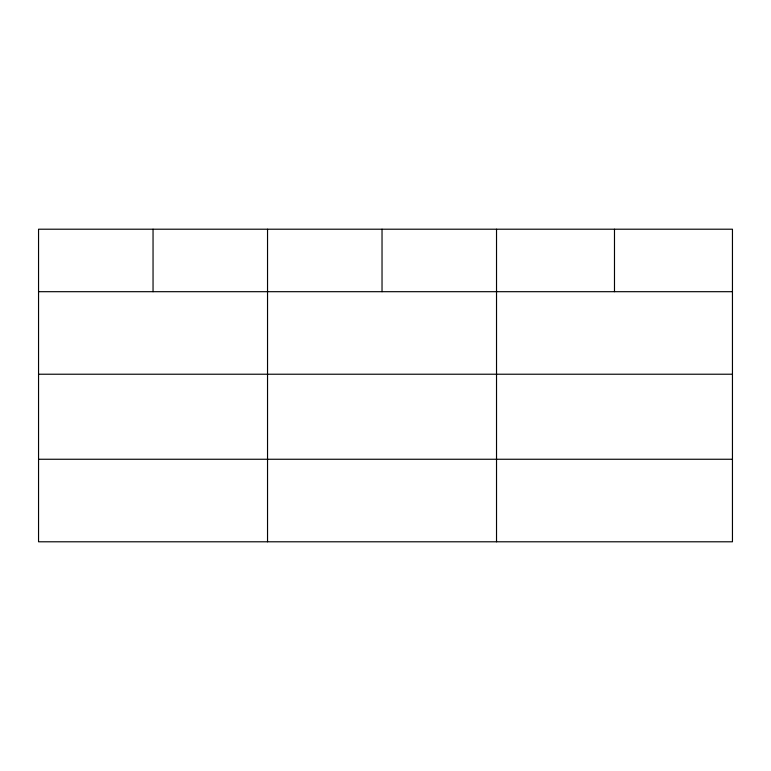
<?xml version="1.0" encoding="UTF-8"?>
<svg xmlns="http://www.w3.org/2000/svg" width="771" height="771" viewBox="0 0 771 771"><rect width="100%" height="100%" fill="white"/><g stroke="black" fill="none" stroke-linecap="round" stroke-linejoin="round"><path stroke-width="1.16" d="M732.45 374.224L732.45 229.209L38.55 229.209L38.55 541.791L732.45 541.791L732.45 374.224L38.55 374.224M38.55 291.689L732.45 291.689M38.55 459.256L732.45 459.256M614.487 229.209L614.487 291.689M496.524 229.209L496.524 541.791M382.03 229.209L382.03 291.689M267.537 229.209L267.537 541.791M153.044 229.209L153.044 291.689"/></g></svg>
